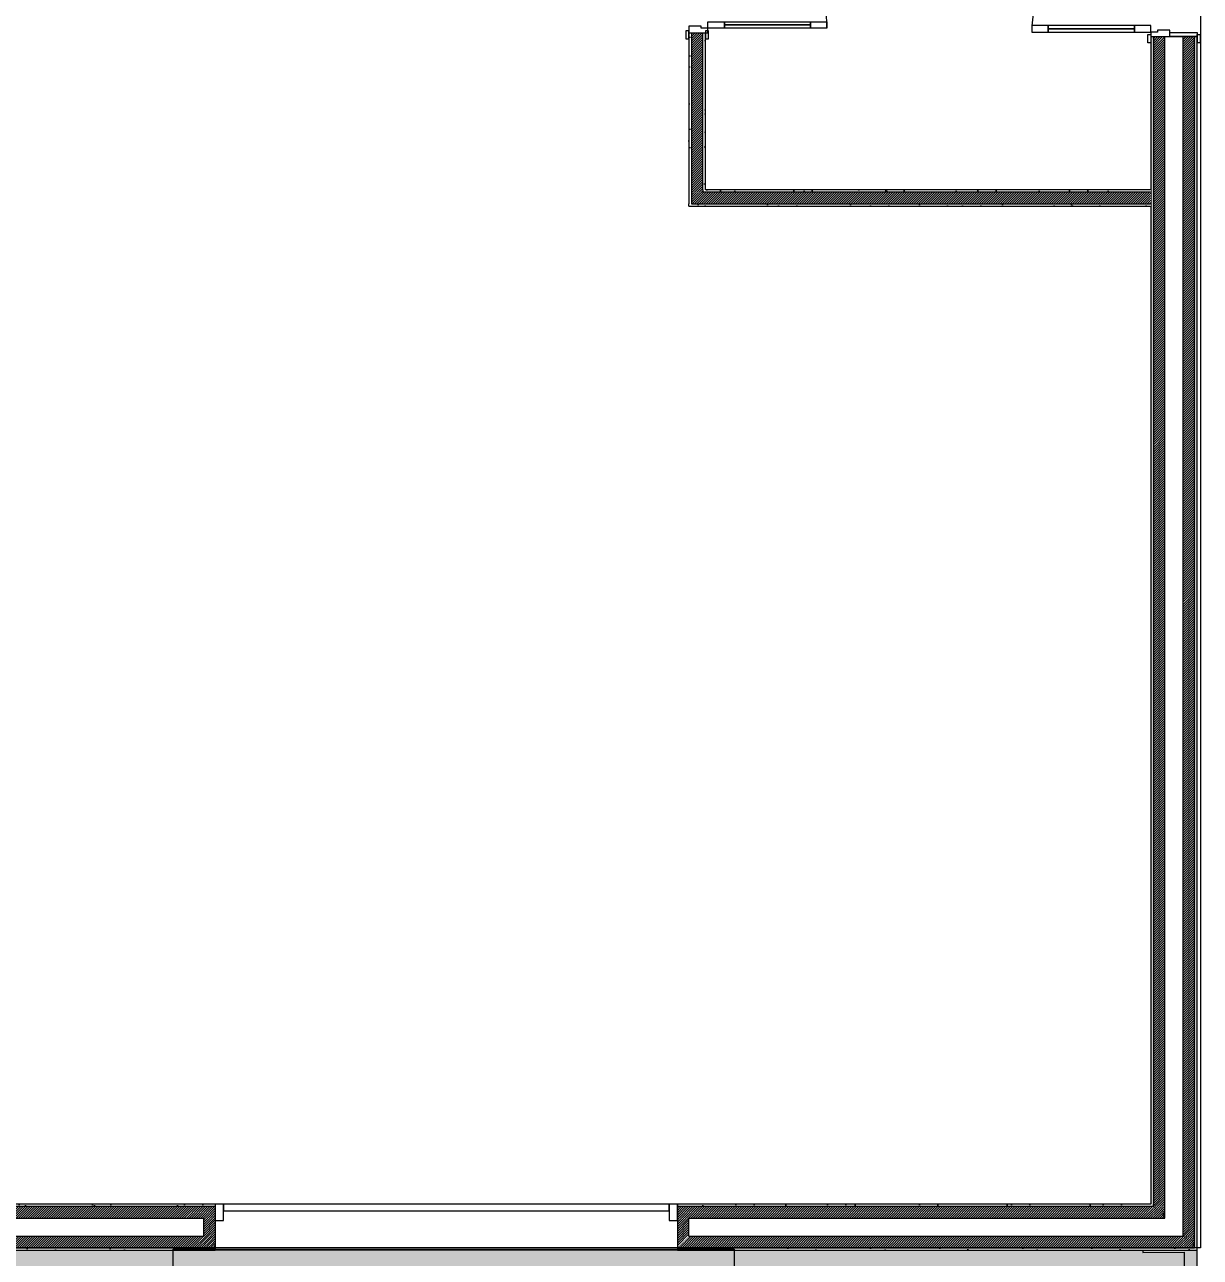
# Model space of a CAD drawing. Header units: millimetres. Extents: x -284281 to 1648660, y -821378 to -151356.
# Drawn here: x 212100 to 219225, y -188453 to -180983 of the extents above; entities that cross this region are included whole.
import ezdxf

# ---------------------------------------------------------------- set-up
doc = ezdxf.new("R2010")
doc.units = ezdxf.units.MM
doc.header["$MEASUREMENT"] = 0
doc.set_wipeout_variables(frame=1)
doc.linetypes.add('Wipeout_Contour', pattern=[1000, 0, -1000])
for name, color, linetype in [('Cotations - 1_100', 7, 'Continuous'), ('Nouveau_0', 7, 'Continuous'), ('Portes ARCHICAD', 7, 'Continuous'), ('Sols_ Dalles', 7, 'Continuous'), ('Structure - Murs extérieurs', 7, 'Continuous')]:
    doc.layers.add(name, color=color, linetype=linetype)
doc.styles.add('STYLE_GENERE_2', font='arial.ttf')
doc.dimstyles.new('STYLE_GENERE__1', dxfattribs={"dimtxt": 250, "dimasz": 190, "dimexe": 0.18, "dimexo": 0.0625, "dimgap": 0, "dimtad": 1, "dimtih": 1, "dimtoh": 1, "dimlfac": 0.001, "dimzin": 0, "dimdsep": 46, "dimtxsty": 'STYLE_GENERE_2', "dimblk": 'ARROWHEAD_6', "dimblk1": 'ARROWHEAD_6', "dimblk2": 'ARROWHEAD_6', "dimcen": 0.09, "dimse1": 1, "dimse2": 1, "dimclrd": 7, "dimclre": 7, "dimclrt": 7, "dimazin": 0, "dimtfac": 1, "dimtdec": 4, "dimtmove": 0, "dimatfit": 3, "dimfxl": 1, "dimtolj": 1, "dimtzin": 0, "dimarcsym": 0})
pattern_1 = [(45, (0, 175), (-55.68466, 55.68466), [0, -52.5, 0, -78.75]), (110, (175, 175), (74.000794, 26.934086), [0, -38.5, 0, -66.5])]
pattern_2 = [(45, (0, 0), (-7.0710678, 7.0710678), [])]

# ---------------------------------------------------------------- blocks, each defined once
blk = doc.blocks.new('Porte garage coulissante verticale 25')
at = {"layer": 'Portes ARCHICAD', "color": 7, "linetype": 'Continuous', "lineweight": 5}
for p, q in [((-1350, 0), (-1400, 0)), ((-1400, 0), (-1400, -100)), ((-1400, 0), (-1400, -15)), ((-1400, 0), (-1400, -15)), ((1350, 0), (-1350, 0)), ((-1350, 0), (-1350, -40)), ((-1350, -100), (-1350, 0)), ((1350, -40), (1350, 0)), ((1400, 0), (1350, 0)), ((1350, 0), (1350, -100)), ((1400, -100), (1400, 0)), ((1400, 0), (1400, -15)), ((1400, 0), (1400, -15)), ((-1400, -15), (-1400, -85)), ((-1400, -15), (-1400, -85)), ((-1350, -40), (1350, -40)), ((1400, -15), (1400, -85)), ((1400, -15), (1400, -85)), ((-1400, -85), (-1400, -100)), ((-1400, -85), (-1400, -100)), ((-1400, -85), (-1400, -100)), ((-1400, -85), (-1400, -100)), ((-1400, -100), (-1350, -100)), ((-1400, -100), (-1400, -195)), ((-1400, -100), (-1400, -195)), ((1350, -100), (1400, -100)), ((1400, -85), (1400, -100)), ((1400, -85), (1400, -100)), ((1400, -85), (1400, -100)), ((1400, -85), (1400, -100)), ((1400, -100), (1400, -195)), ((1400, -100), (1400, -195)), ((-1400, -195), (-1400, -265)), ((-1400, -195), (-1400, -265)), ((1400, -195), (1400, -265)), ((1400, -195), (1400, -265)), ((-1400, -265), (-1400, -280)), ((1400, -265), (1400, -280))]:
    blk.add_line(p, q, dxfattribs=at)
blk = doc.blocks.new('Mur_5_1', base_point=(219205.5, -188410.6))
at = {"color": 254, "linetype": 'Wipeout_Contour', "lineweight": 0, "ltscale": 1135286.371160348}
blk.add_wipeout([(211755.3, -188145.6), (213255.3, -188145.6), (213255.3, -188130.6), (211755.3, -188130.6)], dxfattribs=at)
at = {"color": 254, "linetype": 'Wipeout_Contour', "lineweight": 0, "ltscale": 865995.763021}
blk.add_wipeout([(218925.5, -188130.6), (218940.5, -188145.6), (218940.5, -188130.6)], dxfattribs=at)
at = {"color": 254, "linetype": 'Wipeout_Contour', "lineweight": 0, "ltscale": 1135989.297993285}
blk.add_wipeout([(213255.3, -188395.6), (211755.3, -188395.6), (211755.3, -188410.6), (213255.3, -188410.6)], dxfattribs=at)
at = {"color": 254, "linetype": 'Wipeout_Contour', "lineweight": 0, "ltscale": 867116.862505}
blk.add_wipeout([(219190.5, -188395.6), (219205.5, -188410.6), (219205.5, -188395.6)], dxfattribs=at)
at = {"linetype": 'Continuous', "lineweight": 5, "true_color": 0x5f5f5f}
h = blk.add_hatch(dxfattribs=at)
h.set_pattern_fill('ENDUIT_0001', color=251, style=0, pattern_type=2)
h.set_pattern_definition(pattern_1)
h.paths.add_polyline_path([(211755.3, -188145.6), (213255.3, -188145.6), (213255.3, -188130.6), (211755.3, -188130.6)])
h = blk.add_hatch(dxfattribs=at)
h.set_pattern_fill('ENDUIT_0001', color=251, style=0, pattern_type=2)
h.set_pattern_definition(pattern_1)
h.paths.add_polyline_path([(218925.5, -188130.6), (218940.5, -188145.6), (218940.5, -188130.6)])
h = blk.add_hatch(dxfattribs=at)
h.set_pattern_fill('ENDUIT_0001', color=251, style=0, pattern_type=2)
h.set_pattern_definition(pattern_1)
h.paths.add_polyline_path([(213255.3, -188395.6), (211755.3, -188395.6), (211755.3, -188410.6), (213255.3, -188410.6)])
h = blk.add_hatch(dxfattribs=at)
h.set_pattern_fill('ENDUIT_0001', color=251, style=0, pattern_type=2)
h.set_pattern_definition(pattern_1)
h.paths.add_polyline_path([(219190.5, -188395.6), (219205.5, -188410.6), (219205.5, -188395.6)])
at = {"color": 254, "linetype": 'Wipeout_Contour', "lineweight": 0, "ltscale": 1135876.376594413}
blk.add_wipeout([(211755.3, -188395.6), (213255.3, -188395.6), (213185.3, -188325.6), (211825.3, -188325.6)], dxfattribs=at)
at = {"color": 254, "linetype": 'Wipeout_Contour', "lineweight": 0, "ltscale": 866939.997657}
blk.add_wipeout([(219120.5, -188325.6), (219190.5, -188395.6), (219190.5, -188325.6)], dxfattribs=at)
at = {"linetype": 'Continuous', "lineweight": 5, "true_color": 0x5f5f5f}
h = blk.add_hatch(dxfattribs=at)
h.set_pattern_fill('BRIQUES_TERRE_CUITE__INT_97', color=251, style=0, pattern_type=2)
h.set_pattern_definition(pattern_2)
h.paths.add_polyline_path([(211755.3, -188395.6), (213255.3, -188395.6), (213185.3, -188325.6), (211825.3, -188325.6)])
h = blk.add_hatch(dxfattribs=at)
h.set_pattern_fill('BRIQUES_TERRE_CUITE__INT_97', color=251, style=0, pattern_type=2)
h.set_pattern_definition(pattern_2)
h.paths.add_polyline_path([(219120.5, -188325.6), (219190.5, -188395.6), (219190.5, -188325.6)])
at = {"color": 254, "linetype": 'Wipeout_Contour', "lineweight": 0, "ltscale": 1135637.467127154}
blk.add_wipeout([(211825.3, -188325.6), (213185.3, -188325.6), (213185.3, -188215.6), (211825.3, -188215.6)], dxfattribs=at)
at = {"color": 254, "linetype": 'Wipeout_Contour', "lineweight": 0, "ltscale": 866561.386261}
blk.add_wipeout([(219010.5, -188215.6), (219120.5, -188325.6), (219120.5, -188215.6)], dxfattribs=at)
at = {"color": 254, "linetype": 'Wipeout_Contour', "lineweight": 0, "ltscale": 1151392.291357079}
blk.add_wipeout([(216055.3, -188395.6), (216055.3, -188410.6), (219190.5, -188410.6), (219190.5, -188395.6)], dxfattribs=at)
at = {"linetype": 'Continuous', "lineweight": 5, "true_color": 0x5f5f5f}
h = blk.add_hatch(dxfattribs=at)
h.set_pattern_fill('ENDUIT_0001', color=251, style=0, pattern_type=2)
h.set_pattern_definition(pattern_1)
h.paths.add_polyline_path([(216055.3, -188395.6), (216055.3, -188410.6), (219190.5, -188410.6), (219190.5, -188395.6)])
at = {"color": 254, "linetype": 'Wipeout_Contour', "lineweight": 0, "ltscale": 1135399.072251133}
blk.add_wipeout([(211755.3, -188215.6), (213255.3, -188215.6), (213255.3, -188145.6), (211755.3, -188145.6)], dxfattribs=at)
at = {"color": 254, "linetype": 'Wipeout_Contour', "lineweight": 0, "ltscale": 866178.4987}
blk.add_wipeout([(218940.5, -188145.6), (219010.5, -188215.6), (219010.5, -188145.6)], dxfattribs=at)
at = {"linetype": 'Continuous', "lineweight": 5, "true_color": 0x5f5f5f}
h = blk.add_hatch(dxfattribs=at)
h.set_pattern_fill('BRIQUES_TERRE_CUITE__INT_97', color=251, style=0, pattern_type=2)
h.set_pattern_definition(pattern_2)
h.paths.add_polyline_path([(211755.3, -188215.6), (213255.3, -188215.6), (213255.3, -188145.6), (211755.3, -188145.6)])
h = blk.add_hatch(dxfattribs=at)
h.set_pattern_fill('BRIQUES_TERRE_CUITE__INT_97', color=251, style=0, pattern_type=2)
h.set_pattern_definition(pattern_2)
h.paths.add_polyline_path([(218940.5, -188145.6), (219010.5, -188215.6), (219010.5, -188145.6)])
at = {"color": 7, "linetype": 'Continuous', "lineweight": 5}
for p, q in [((213255.3, -188145.6), (211755.3, -188145.6)), ((213255.3, -188130.6), (213255.3, -188145.6))]:
    blk.add_line(p, q, dxfattribs=at)
at = {"color": 7, "linetype": 'Continuous', "lineweight": 5, "flags": 128}
blk.add_lwpolyline([(213255.3, -188130.6), (211755.3, -188130.6)], dxfattribs=at)
at = {"color": 254, "linetype": 'Wipeout_Contour', "lineweight": 0, "ltscale": 1151227.613514086}
blk.add_wipeout([(216055.3, -188395.6), (219120.5, -188395.6), (219120.5, -188325.6), (216125.3, -188325.6)], dxfattribs=at)
at = {"color": 254, "linetype": 'Wipeout_Contour', "lineweight": 0, "ltscale": 867116.674559}
blk.add_wipeout([(219190.5, -188410.6), (219205.5, -188410.6), (219190.5, -188395.6)], dxfattribs=at)
at = {"linetype": 'Continuous', "lineweight": 5, "true_color": 0x5f5f5f}
h = blk.add_hatch(dxfattribs=at)
h.set_pattern_fill('BRIQUES_TERRE_CUITE__INT_97', color=251, style=0, pattern_type=2)
h.set_pattern_definition(pattern_2)
h.paths.add_polyline_path([(216055.3, -188395.6), (219120.5, -188395.6), (219120.5, -188325.6), (216125.3, -188325.6)])
h = blk.add_hatch(dxfattribs=at)
h.set_pattern_fill('ENDUIT_0001', color=251, style=0, pattern_type=2)
h.set_pattern_definition(pattern_1)
h.paths.add_polyline_path([(219190.5, -188410.6), (219205.5, -188410.6), (219190.5, -188395.6)])
at = {"color": 254, "linetype": 'Wipeout_Contour', "lineweight": 0, "ltscale": 1150296.697666831}
blk.add_wipeout([(216055.3, -188145.6), (218925.5, -188145.6), (218925.5, -188130.6), (216055.3, -188130.6)], dxfattribs=at)
at = {"color": 254, "linetype": 'Wipeout_Contour', "lineweight": 0, "ltscale": 1137824.404044742}
blk.add_wipeout([(213185.3, -188325.6), (213255.3, -188395.6), (213255.3, -188215.6), (213185.3, -188215.6)], dxfattribs=at)
at = {"linetype": 'Continuous', "lineweight": 5, "true_color": 0x5f5f5f}
h = blk.add_hatch(dxfattribs=at)
h.set_pattern_fill('ENDUIT_0001', color=251, style=0, pattern_type=2)
h.set_pattern_definition(pattern_1)
h.paths.add_polyline_path([(216055.3, -188145.6), (218925.5, -188145.6), (218925.5, -188130.6), (216055.3, -188130.6)])
h = blk.add_hatch(dxfattribs=at)
h.set_pattern_fill('BRIQUES_TERRE_CUITE__INT_97', color=251, style=0, pattern_type=2)
h.set_pattern_definition(pattern_2)
h.paths.add_polyline_path([(213185.3, -188325.6), (213255.3, -188395.6), (213255.3, -188215.6), (213185.3, -188215.6)])
at = {"color": 7, "linetype": 'Continuous', "lineweight": 5}
for p, q in [((213255.3, -188145.6), (213255.3, -188215.6)), ((211825.3, -188215.6), (213185.3, -188215.6)), ((213185.3, -188325.6), (213185.3, -188215.6)), ((213255.3, -188215.6), (213255.3, -188230.6)), ((213255.3, -188215.6), (213255.3, -188230.6)), ((213255.3, -188230.6), (213255.3, -188325.6)), ((213255.3, -188230.6), (213255.3, -188325.6)), ((211825.3, -188325.6), (213185.3, -188325.6)), ((213255.3, -188325.6), (213255.3, -188395.6)), ((213255.3, -188325.6), (213255.3, -188395.6)), ((211755.3, -188395.6), (213255.3, -188395.6)), ((213255.3, -188395.6), (213255.3, -188410.6))]:
    blk.add_line(p, q, dxfattribs=at)
at = {"color": 7, "linetype": 'Continuous', "lineweight": 5, "flags": 128}
blk.add_lwpolyline([(211755.3, -188410.6), (213255.3, -188410.6)], dxfattribs=at)
at = {"color": 254, "linetype": 'Wipeout_Contour', "lineweight": 0, "ltscale": 1150877.983296714}
blk.add_wipeout([(219010.5, -188215.6), (216125.3, -188215.6), (216125.3, -188325.6), (219010.5, -188325.6)], dxfattribs=at)
at = {"color": 254, "linetype": 'Wipeout_Contour', "lineweight": 0, "ltscale": 866933.948318}
blk.add_wipeout([(219120.5, -188395.6), (219190.5, -188395.6), (219120.5, -188325.6)], dxfattribs=at)
at = {"linetype": 'Continuous', "lineweight": 5, "true_color": 0x5f5f5f}
h = blk.add_hatch(dxfattribs=at)
h.set_pattern_fill('BRIQUES_TERRE_CUITE__INT_97', color=251, style=0, pattern_type=2)
h.set_pattern_definition(pattern_2)
h.paths.add_polyline_path([(219120.5, -188395.6), (219190.5, -188395.6), (219120.5, -188325.6)])
at = {"color": 7, "linetype": 'Continuous', "lineweight": 5}
for p, q in [((219190.5, -188395.6), (219190.5, -188325.6)), ((219120.5, -188395.6), (219190.5, -188395.6))]:
    blk.add_line(p, q, dxfattribs=at)
at = {"color": 7, "linetype": 'Continuous', "lineweight": 5, "flags": 128}
blk.add_lwpolyline([(219205.5, -188410.6), (219205.5, -188395.6)], dxfattribs=at)
at = {"color": 254, "linetype": 'Wipeout_Contour', "lineweight": 0, "ltscale": 865995.572996}
blk.add_wipeout([(218925.5, -188145.6), (218940.5, -188145.6), (218925.5, -188130.6)], dxfattribs=at)
at = {"linetype": 'Continuous', "lineweight": 5, "true_color": 0x5f5f5f}
h = blk.add_hatch(dxfattribs=at)
h.set_pattern_fill('ENDUIT_0001', color=251, style=0, pattern_type=2)
h.set_pattern_definition(pattern_1)
h.paths.add_polyline_path([(218925.5, -188145.6), (218940.5, -188145.6), (218925.5, -188130.6)])
at = {"color": 254, "linetype": 'Wipeout_Contour', "lineweight": 0, "ltscale": 866551.069179}
blk.add_wipeout([(219010.5, -188325.6), (219120.5, -188325.6), (219010.5, -188215.6)], dxfattribs=at)
at = {"color": 7, "linetype": 'Continuous', "lineweight": 5}
for p, q in [((219120.5, -188325.6), (219120.5, -188215.6)), ((219010.5, -188325.6), (219120.5, -188325.6))]:
    blk.add_line(p, q, dxfattribs=at)
at = {"color": 254, "linetype": 'Wipeout_Contour', "lineweight": 0, "ltscale": 1150430.680156352}
blk.add_wipeout([(218940.5, -188145.6), (216055.3, -188145.6), (216055.3, -188215.6), (218940.5, -188215.6)], dxfattribs=at)
at = {"linetype": 'Continuous', "lineweight": 5, "true_color": 0x5f5f5f}
h = blk.add_hatch(dxfattribs=at)
h.set_pattern_fill('BRIQUES_TERRE_CUITE__INT_97', color=251, style=0, pattern_type=2)
h.set_pattern_definition(pattern_2)
h.paths.add_polyline_path([(218940.5, -188145.6), (216055.3, -188145.6), (216055.3, -188215.6), (218940.5, -188215.6)])
at = {"color": 7, "linetype": 'Continuous', "lineweight": 5}
blk.add_line((216055.3, -188130.6), (216055.3, -188145.6), dxfattribs=at)
at = {"color": 254, "linetype": 'Wipeout_Contour', "lineweight": 0, "ltscale": 866172.442797}
blk.add_wipeout([(218940.5, -188215.6), (219010.5, -188215.6), (218940.5, -188145.6)], dxfattribs=at)
at = {"color": 254, "linetype": 'Wipeout_Contour', "lineweight": 0, "ltscale": 1146454.682848015}
blk.add_wipeout([(216125.3, -188325.6), (216125.3, -188215.6), (216055.3, -188215.6), (216055.3, -188395.6)], dxfattribs=at)
at = {"linetype": 'Continuous', "lineweight": 5, "true_color": 0x5f5f5f}
h = blk.add_hatch(dxfattribs=at)
h.set_pattern_fill('BRIQUES_TERRE_CUITE__INT_97', color=251, style=0, pattern_type=2)
h.set_pattern_definition(pattern_2)
h.paths.add_polyline_path([(218940.5, -188215.6), (219010.5, -188215.6), (218940.5, -188145.6)])
h = blk.add_hatch(dxfattribs=at)
h.set_pattern_fill('BRIQUES_TERRE_CUITE__INT_97', color=251, style=0, pattern_type=2)
h.set_pattern_definition(pattern_2)
h.paths.add_polyline_path([(216125.3, -188325.6), (216125.3, -188215.6), (216055.3, -188215.6), (216055.3, -188395.6)])
at = {"color": 7, "linetype": 'Continuous', "lineweight": 5}
for p, q in [((218940.5, -188145.6), (216055.3, -188145.6)), ((216055.3, -188145.6), (216055.3, -188215.6)), ((218940.5, -188145.6), (218940.5, -188130.6)), ((219010.5, -188215.6), (219010.5, -188145.6)), ((216055.3, -188215.6), (216055.3, -188230.6)), ((216055.3, -188215.6), (216055.3, -188230.6)), ((216055.3, -188230.6), (216055.3, -188325.6)), ((216055.3, -188230.6), (216055.3, -188325.6)), ((216125.3, -188215.6), (218940.5, -188215.6)), ((216125.3, -188325.6), (216125.3, -188215.6)), ((218940.5, -188215.6), (219010.5, -188215.6)), ((216055.3, -188325.6), (216055.3, -188395.6)), ((216055.3, -188325.6), (216055.3, -188395.6)), ((216125.3, -188325.6), (219010.5, -188325.6)), ((216055.3, -188395.6), (219120.5, -188395.6)), ((216055.3, -188395.6), (216055.3, -188410.6))]:
    blk.add_line(p, q, dxfattribs=at)
at = {"color": 7, "linetype": 'Continuous', "lineweight": 5, "flags": 128}
for points in [[(218925.5, -188130.6), (216055.3, -188130.6)], [(216055.3, -188410.6), (219205.5, -188410.6)]]:
    blk.add_lwpolyline(points, dxfattribs=at)
at = {"layer": 'Portes ARCHICAD', "color": 7, "linetype": 'Continuous', "lineweight": 5, "zscale": 1000}
blk.add_blockref('Porte garage coulissante verticale 25', (214655.3, -188130.6), dxfattribs=at)
blk = doc.blocks.new('Porte double 25_4')
at = {"layer": 'Portes ARCHICAD', "color": 7, "linetype": 'Continuous', "lineweight": 5}
for p, q in [((-722, 722), (-722, 622)), ((-682, 722), (-722, 722)), ((-682, 622), (-682, 722)), ((682, 622), (682, 722)), ((682, 722), (722, 722)), ((722, 722), (722, 622)), ((-722, 622), (-682, 622)), ((-702, 622), (-702, 100)), ((722, 622), (682, 622)), ((702, 622), (702, 100)), ((-682, 100), (-722, 100)), ((-722, 100), (-722, 0)), ((-682, 0), (-682, 100)), ((682, 0), (682, 100)), ((682, 100), (722, 100)), ((722, 100), (722, 0)), ((-787, 0), (-787, 19)), ((-787, 19), (-737, 19)), ((-737, 0), (-787, 0)), ((-750, 0), (-787, 0)), ((-750, 0), (-787, 0)), ((-722, 0), (-750, 0)), ((-750, 0), (-750, -115)), ((-750, 0), (-750, -15)), ((-750, 0), (-750, -15)), ((-737, 19), (-737, 0)), ((-722, -40), (-722, 0)), ((-722, 0), (-682, 0)), ((722, 0), (682, 0)), ((750, 0), (722, 0)), ((722, 0), (722, -40)), ((737, 19), (787, 19)), ((737, 0), (737, 19)), ((787, 0), (737, 0)), ((750, -115), (750, 0)), ((750, 0), (750, -15)), ((750, 0), (750, -15)), ((750, 0), (787, 0)), ((750, 0), (787, 0)), ((787, 19), (787, 0)), ((-750, -15), (-750, -85)), ((-750, -15), (-750, -85)), ((-710, -40), (-722, -40)), ((-710, -115), (-710, -40)), ((722, -40), (710, -40)), ((710, -40), (710, -115)), ((750, -15), (750, -85)), ((750, -15), (750, -85)), ((-750, -85), (-750, -115)), ((-750, -85), (-750, -115)), ((-750, -280), (-750, -115)), ((-750, -115), (-725, -115)), ((-750, -115), (-710, -115)), ((-750, -115), (-750, -195)), ((-750, -115), (-750, -195)), ((-725, -115), (-725, -280)), ((710, -115), (750, -115)), ((725, -280), (725, -115)), ((725, -115), (750, -115)), ((750, -85), (750, -115)), ((750, -85), (750, -115)), ((750, -115), (750, -280)), ((750, -115), (750, -195)), ((750, -115), (750, -195)), ((-750, -195), (-750, -265)), ((-750, -195), (-750, -265)), ((750, -195), (750, -265)), ((750, -195), (750, -265)), ((-787, -299), (-787, -280)), ((-787, -280), (-737, -280)), ((-750, -280), (-787, -280)), ((-750, -280), (-787, -280)), ((-750, -265), (-750, -280)), ((-750, -265), (-750, -280)), ((-725, -280), (-750, -280)), ((-737, -280), (-737, -299)), ((750, -280), (725, -280)), ((737, -280), (787, -280)), ((737, -299), (737, -280)), ((750, -265), (750, -280)), ((750, -265), (750, -280)), ((750, -280), (787, -280)), ((750, -280), (787, -280)), ((787, -280), (787, -299)), ((-737, -299), (-787, -299)), ((787, -299), (737, -299))]:
    blk.add_line(p, q, dxfattribs=at)
at = {"layer": 'Portes ARCHICAD', "color": 7, "linetype": 'Continuous', "lineweight": 5, "flags": 128}
for points in [[(-722, 622), (-722, 100), (-702, 100), (-702, 622)], [(-702, 622), (-702, 100), (-682, 100), (-682, 622)], [(702, 622), (702, 100), (682, 100), (682, 622)], [(722, 622), (722, 100), (702, 100), (702, 622)]]:
    blk.add_lwpolyline(points, close=True, dxfattribs=at)
at = {"layer": 'Portes ARCHICAD', "color": 7, "linetype": 'Continuous', "lineweight": 5}
for centre, start, end in [((-722, 0), 0, 90), ((722, 0), 90, 180)]:
    blk.add_arc(centre, 722, start, end, dxfattribs=at)
blk = doc.blocks.new('Mur_14_1', base_point=(219205.5, -188410.6))
at = {"color": 254, "linetype": 'Wipeout_Contour', "lineweight": 0, "ltscale": 1145521.308475972}
blk.add_wipeout([(218925.5, -188130.6), (218940.5, -188130.6), (218940.5, -181056.1), (218925.5, -181056.1)], dxfattribs=at)
at = {"color": 254, "linetype": 'Wipeout_Contour', "lineweight": 0, "ltscale": 1146677.236754116}
blk.add_wipeout([(219190.5, -188395.6), (219205.5, -188395.6), (219205.5, -181056.1), (219190.5, -181056.1)], dxfattribs=at)
at = {"linetype": 'Continuous', "lineweight": 5, "true_color": 0x5f5f5f}
h = blk.add_hatch(dxfattribs=at)
h.set_pattern_fill('ENDUIT_0001', color=251, style=0, pattern_type=2)
h.set_pattern_definition(pattern_1)
h.paths.add_polyline_path([(218925.5, -188130.6), (218940.5, -188130.6), (218940.5, -181056.1), (218925.5, -181056.1)])
h = blk.add_hatch(dxfattribs=at)
h.set_pattern_fill('ENDUIT_0001', color=251, style=0, pattern_type=2)
h.set_pattern_definition(pattern_1)
h.paths.add_polyline_path([(219190.5, -188395.6), (219205.5, -188395.6), (219205.5, -181056.1), (219190.5, -181056.1)])
at = {"color": 254, "linetype": 'Wipeout_Contour', "lineweight": 0, "ltscale": 1146455.993779656}
blk.add_wipeout([(219120.5, -188325.6), (219190.5, -188325.6), (219190.5, -181056.1), (219120.5, -181056.1)], dxfattribs=at)
at = {"linetype": 'Continuous', "lineweight": 5, "true_color": 0x5f5f5f}
h = blk.add_hatch(dxfattribs=at)
h.set_pattern_fill('BRIQUES_TERRE_CUITE__INT_97', color=251, style=0, pattern_type=2)
h.set_pattern_definition(pattern_2)
h.paths.add_polyline_path([(219120.5, -188325.6), (219190.5, -188325.6), (219190.5, -181056.1), (219120.5, -181056.1)])
at = {"color": 7, "linetype": 'Continuous', "lineweight": 5}
for p, q in [((219190.5, -188325.6), (219190.5, -181056.1)), ((219190.5, -181056.1), (219205.5, -181056.1)), ((219205.5, -181056.1), (219205.5, -181093.1)), ((219190.5, -188395.6), (219190.5, -188325.6))]:
    blk.add_line(p, q, dxfattribs=at)
at = {"color": 7, "linetype": 'Continuous', "lineweight": 5, "flags": 128}
blk.add_lwpolyline([(219205.5, -188395.6), (219205.5, -181056.1)], dxfattribs=at)
at = {"color": 254, "linetype": 'Wipeout_Contour', "lineweight": 0, "ltscale": 1146037.341326418}
blk.add_wipeout([(219010.5, -188215.6), (219120.5, -188215.6), (219120.5, -181056.1), (219010.5, -181056.1)], dxfattribs=at)
at = {"color": 7, "linetype": 'Continuous', "lineweight": 5}
for p, q in [((219120.5, -188215.6), (219120.5, -181056.1)), ((219120.5, -181056.1), (219190.5, -181056.1)), ((219120.5, -188325.6), (219120.5, -188215.6))]:
    blk.add_line(p, q, dxfattribs=at)
at = {"color": 254, "linetype": 'Wipeout_Contour', "lineweight": 0, "ltscale": 1145670.838220075}
blk.add_wipeout([(218940.5, -188145.6), (219010.5, -188145.6), (219010.5, -181056.1), (218940.5, -181056.1)], dxfattribs=at)
at = {"linetype": 'Continuous', "lineweight": 5, "true_color": 0x5f5f5f}
h = blk.add_hatch(dxfattribs=at)
h.set_pattern_fill('BRIQUES_TERRE_CUITE__INT_97', color=251, style=0, pattern_type=2)
h.set_pattern_definition(pattern_2)
h.paths.add_polyline_path([(218940.5, -188145.6), (219010.5, -188145.6), (219010.5, -181056.1), (218940.5, -181056.1)])
at = {"color": 7, "linetype": 'Continuous', "lineweight": 5}
for p, q in [((218925.5, -181056.1), (218925.5, -181093.1)), ((218925.5, -181056.1), (218940.5, -181056.1)), ((218940.5, -181056.1), (218940.5, -188130.6)), ((218940.5, -181056.1), (219010.5, -181056.1)), ((219010.5, -188145.6), (219010.5, -181056.1)), ((219010.5, -181056.1), (219040.5, -181056.1)), ((219040.5, -181056.1), (219120.5, -181056.1)), ((218940.5, -188145.6), (218940.5, -188130.6)), ((219010.5, -188215.6), (219010.5, -188145.6))]:
    blk.add_line(p, q, dxfattribs=at)
at = {"color": 7, "linetype": 'Continuous', "lineweight": 5, "flags": 128}
blk.add_lwpolyline([(218925.5, -181056.1), (218925.5, -188130.6)], dxfattribs=at)
at = {"layer": 'Portes ARCHICAD', "color": 7, "linetype": 'Continuous', "lineweight": 5, "zscale": 1000, "rotation": 90}
blk.add_blockref('Porte double 25_4', (218925.5, -180306.1), dxfattribs=at)
blk = doc.blocks.new('Mur_101_1', base_point=(216140.3, -182068.9))
at = {"color": 254, "linetype": 'Wipeout_Contour', "lineweight": 0, "ltscale": 847833.133552}
blk.add_wipeout([(216210.3, -181983.9), (216210.3, -181998.9), (216225.3, -181983.9)], dxfattribs=at).dxf.layer = 'Structure - Murs extérieurs'
at = {"color": 254, "linetype": 'Wipeout_Contour', "lineweight": 0, "ltscale": 847802.326881}
blk.add_wipeout([(216125.3, -182068.9), (216125.3, -182083.9), (216140.3, -182068.9)], dxfattribs=at).dxf.layer = 'Structure - Murs extérieurs'
at = {"layer": 'Structure - Murs extérieurs', "linetype": 'Continuous', "lineweight": 5, "true_color": 0x5f5f5f}
h = blk.add_hatch(dxfattribs=at)
h.set_pattern_fill('ENDUIT_0001', color=251, style=0, pattern_type=2)
h.set_pattern_definition(pattern_1)
h.paths.add_polyline_path([(216210.3, -181983.9), (216210.3, -181998.9), (216225.3, -181983.9)])
h = blk.add_hatch(dxfattribs=at)
h.set_pattern_fill('ENDUIT_0001', color=251, style=0, pattern_type=2)
h.set_pattern_definition(pattern_1)
h.paths.add_polyline_path([(216125.3, -182068.9), (216125.3, -182083.9), (216140.3, -182068.9)])
at = {"color": 254, "linetype": 'Wipeout_Contour', "lineweight": 0, "ltscale": 847778.970796}
blk.add_wipeout([(216140.3, -181998.9), (216140.3, -182068.9), (216210.3, -181998.9)], dxfattribs=at).dxf.layer = 'Structure - Murs extérieurs'
at = {"layer": 'Structure - Murs extérieurs', "linetype": 'Continuous', "lineweight": 5, "true_color": 0x5f5f5f}
h = blk.add_hatch(dxfattribs=at)
h.set_pattern_fill('BRIQUES_TERRE_CUITE__INT_97', color=251, style=0, pattern_type=2)
h.set_pattern_definition(pattern_2)
h.paths.add_polyline_path([(216140.3, -181998.9), (216140.3, -182068.9), (216210.3, -181998.9)])
at = {"color": 254, "linetype": 'Wipeout_Contour', "lineweight": 0, "ltscale": 847854.147724}
blk.add_wipeout([(216225.3, -181983.9), (216210.3, -181998.9), (216225.3, -181998.9)], dxfattribs=at).dxf.layer = 'Structure - Murs extérieurs'
at = {"color": 254, "linetype": 'Wipeout_Contour', "lineweight": 0, "ltscale": 847823.342418}
blk.add_wipeout([(216140.3, -182068.9), (216125.3, -182083.9), (216140.3, -182083.9)], dxfattribs=at).dxf.layer = 'Structure - Murs extérieurs'
at = {"layer": 'Structure - Murs extérieurs', "linetype": 'Continuous', "lineweight": 5, "true_color": 0x5f5f5f}
h = blk.add_hatch(dxfattribs=at)
h.set_pattern_fill('ENDUIT_0001', color=251, style=0, pattern_type=2)
h.set_pattern_definition(pattern_1)
h.paths.add_polyline_path([(216225.3, -181983.9), (216210.3, -181998.9), (216225.3, -181998.9)])
h = blk.add_hatch(dxfattribs=at)
h.set_pattern_fill('ENDUIT_0001', color=251, style=0, pattern_type=2)
h.set_pattern_definition(pattern_1)
h.paths.add_polyline_path([(216140.3, -182068.9), (216125.3, -182083.9), (216140.3, -182083.9)])
at = {"color": 254, "linetype": 'Wipeout_Contour', "lineweight": 0, "ltscale": 1134623.563840888}
blk.add_wipeout([(216225.3, -181998.9), (218925.5, -181998.9), (218925.5, -181983.9), (216225.3, -181983.9)], dxfattribs=at).dxf.layer = 'Structure - Murs extérieurs'
at = {"color": 254, "linetype": 'Wipeout_Contour', "lineweight": 0, "ltscale": 1134711.711457744}
blk.add_wipeout([(216140.3, -182083.9), (218925.5, -182083.9), (218925.5, -182068.9), (216140.3, -182068.9)], dxfattribs=at).dxf.layer = 'Structure - Murs extérieurs'
at = {"layer": 'Structure - Murs extérieurs', "linetype": 'Continuous', "lineweight": 5, "true_color": 0x5f5f5f}
h = blk.add_hatch(dxfattribs=at)
h.set_pattern_fill('ENDUIT_0001', color=251, style=0, pattern_type=2)
h.set_pattern_definition(pattern_1)
h.paths.add_polyline_path([(216225.3, -181998.9), (218925.5, -181998.9), (218925.5, -181983.9), (216225.3, -181983.9)])
h = blk.add_hatch(dxfattribs=at)
h.set_pattern_fill('ENDUIT_0001', color=251, style=0, pattern_type=2)
h.set_pattern_definition(pattern_1)
h.paths.add_polyline_path([(216140.3, -182083.9), (218925.5, -182083.9), (218925.5, -182068.9), (216140.3, -182068.9)])
at = {"color": 254, "linetype": 'Wipeout_Contour', "lineweight": 0, "ltscale": 847877.48308}
blk.add_wipeout([(216210.3, -181998.9), (216140.3, -182068.9), (216210.3, -182068.9)], dxfattribs=at).dxf.layer = 'Structure - Murs extérieurs'
at = {"layer": 'Structure - Murs extérieurs', "linetype": 'Continuous', "lineweight": 5, "true_color": 0x5f5f5f}
h = blk.add_hatch(dxfattribs=at)
h.set_pattern_fill('BRIQUES_TERRE_CUITE__INT_97', color=251, style=0, pattern_type=2)
h.set_pattern_definition(pattern_2)
h.paths.add_polyline_path([(216210.3, -181998.9), (216140.3, -182068.9), (216210.3, -182068.9)])
at = {"layer": 'Structure - Murs extérieurs', "color": 7, "linetype": 'Continuous', "lineweight": 5}
blk.add_line((216140.3, -181998.9), (216140.3, -182068.9), dxfattribs=at)
at = {"layer": 'Structure - Murs extérieurs', "color": 7, "linetype": 'Continuous', "lineweight": 5, "flags": 128}
blk.add_lwpolyline([(216125.3, -182083.9), (216125.3, -182068.9)], dxfattribs=at)
at = {"color": 254, "linetype": 'Wipeout_Contour', "lineweight": 0, "ltscale": 1134709.698748637}
blk.add_wipeout([(216210.3, -182068.9), (218925.5, -182068.9), (218925.5, -181998.9), (216210.3, -181998.9)], dxfattribs=at).dxf.layer = 'Structure - Murs extérieurs'
at = {"layer": 'Structure - Murs extérieurs', "linetype": 'Continuous', "lineweight": 5, "true_color": 0x5f5f5f}
h = blk.add_hatch(dxfattribs=at)
h.set_pattern_fill('BRIQUES_TERRE_CUITE__INT_97', color=251, style=0, pattern_type=2)
h.set_pattern_definition(pattern_2)
h.paths.add_polyline_path([(216210.3, -182068.9), (218925.5, -182068.9), (218925.5, -181998.9), (216210.3, -181998.9)])
at = {"layer": 'Structure - Murs extérieurs', "color": 7, "linetype": 'Continuous', "lineweight": 5}
for p, q in [((216210.3, -181983.9), (216210.3, -181998.9)), ((218925.5, -181998.9), (216210.3, -181998.9)), ((216140.3, -182068.9), (216210.3, -182068.9)), ((216210.3, -182068.9), (218925.5, -182068.9))]:
    blk.add_line(p, q, dxfattribs=at)
at = {"layer": 'Structure - Murs extérieurs', "color": 7, "linetype": 'Continuous', "lineweight": 5, "flags": 128}
for points in [[(218925.5, -181983.9), (216225.3, -181983.9)], [(216125.3, -182083.9), (218925.5, -182083.9)]]:
    blk.add_lwpolyline(points, dxfattribs=at)
blk = doc.blocks.new('Porte double 25_6')
at = {"layer": 'Portes ARCHICAD', "color": 7, "linetype": 'Continuous', "lineweight": 5}
for p, q in [((-722, 722), (-722, 622)), ((-682, 722), (-722, 722)), ((-682, 622), (-682, 722)), ((682, 622), (682, 722)), ((682, 722), (722, 722)), ((722, 722), (722, 622)), ((-722, 622), (-682, 622)), ((-702, 622), (-702, 100)), ((722, 622), (682, 622)), ((702, 622), (702, 100)), ((-682, 100), (-722, 100)), ((-722, 100), (-722, 0)), ((-682, 0), (-682, 100)), ((682, 0), (682, 100)), ((682, 100), (722, 100)), ((722, 100), (722, 0)), ((-737, 4), (-787, 4)), ((-787, 4), (-787, -15)), ((-722, 0), (-750, 0)), ((-750, 0), (-750, -115)), ((-737, -15), (-737, 4)), ((-722, -40), (-722, 0)), ((-722, 0), (-682, 0)), ((722, 0), (682, 0)), ((750, 0), (722, 0)), ((722, 0), (722, -40)), ((787, 4), (737, 4)), ((737, 4), (737, -15)), ((750, -115), (750, 0)), ((787, -15), (787, 4)), ((-787, -15), (-737, -15)), ((-750, -15), (-787, -15)), ((-750, -15), (-787, -15)), ((-750, -30), (-750, -15)), ((-750, -30), (-750, -15)), ((-750, -100), (-750, -30)), ((-750, -100), (-750, -30)), ((-710, -40), (-722, -40)), ((-710, -115), (-710, -40)), ((722, -40), (710, -40)), ((710, -40), (710, -115)), ((737, -15), (787, -15)), ((750, -30), (750, -15)), ((750, -30), (750, -15)), ((750, -15), (787, -15)), ((750, -15), (787, -15)), ((750, -100), (750, -30)), ((750, -100), (750, -30)), ((-737, -115), (-787, -115)), ((-787, -115), (-787, -134)), ((-750, -115), (-787, -115)), ((-750, -115), (-787, -115)), ((-787, -134), (-737, -134)), ((-750, -115), (-750, -100)), ((-750, -115), (-750, -100)), ((-750, -115), (-710, -115)), ((-737, -134), (-737, -115)), ((710, -115), (750, -115)), ((787, -115), (737, -115)), ((737, -115), (737, -134)), ((737, -134), (787, -134)), ((750, -115), (750, -100)), ((750, -115), (750, -100)), ((750, -115), (787, -115)), ((750, -115), (787, -115)), ((787, -134), (787, -115))]:
    blk.add_line(p, q, dxfattribs=at)
at = {"layer": 'Portes ARCHICAD', "color": 7, "linetype": 'Continuous', "lineweight": 5, "flags": 128}
for points in [[(-722, 622), (-722, 100), (-702, 100), (-702, 622)], [(-702, 622), (-702, 100), (-682, 100), (-682, 622)], [(702, 622), (702, 100), (682, 100), (682, 622)], [(722, 622), (722, 100), (702, 100), (702, 622)]]:
    blk.add_lwpolyline(points, close=True, dxfattribs=at)
at = {"layer": 'Portes ARCHICAD', "color": 7, "linetype": 'Continuous', "lineweight": 5}
for centre, start, end in [((-722, 0), 0, 90), ((722, 0), 90, 180)]:
    blk.add_arc(centre, 722, start, end, dxfattribs=at)
blk = doc.blocks.new('Mur_103_1', base_point=(216140.3, -178497.2))
at = {"color": 254, "linetype": 'Wipeout_Contour', "lineweight": 0, "ltscale": 1122568.381518064}
blk.add_wipeout([(216140.3, -178497.2), (216125.3, -178497.2), (216125.3, -179533.2), (216140.3, -179533.2)], dxfattribs=at).dxf.layer = 'Structure - Murs extérieurs'
at = {"color": 254, "linetype": 'Wipeout_Contour', "lineweight": 0, "ltscale": 1122938.491968311}
blk.add_wipeout([(216210.3, -178582.2), (216210.3, -179533.2), (216225.3, -179533.2), (216225.3, -178582.2)], dxfattribs=at).dxf.layer = 'Structure - Murs extérieurs'
at = {"color": 254, "linetype": 'Wipeout_Contour', "lineweight": 0, "ltscale": 1129065.539259356}
blk.add_wipeout([(216125.3, -182068.9), (216140.3, -182068.9), (216140.3, -181033.2), (216125.3, -181033.2)], dxfattribs=at).dxf.layer = 'Structure - Murs extérieurs'
at = {"color": 254, "linetype": 'Wipeout_Contour', "lineweight": 0, "ltscale": 1129216.415470185}
blk.add_wipeout([(216210.3, -181983.9), (216225.3, -181983.9), (216225.3, -181033.2), (216210.3, -181033.2)], dxfattribs=at).dxf.layer = 'Structure - Murs extérieurs'
at = {"layer": 'Structure - Murs extérieurs', "linetype": 'Continuous', "lineweight": 5, "true_color": 0x5f5f5f}
h = blk.add_hatch(dxfattribs=at)
h.set_pattern_fill('ENDUIT_0001', color=251, style=0, pattern_type=2)
h.set_pattern_definition(pattern_1)
h.paths.add_polyline_path([(216140.3, -178497.2), (216125.3, -178497.2), (216125.3, -179533.2), (216140.3, -179533.2)])
h = blk.add_hatch(dxfattribs=at)
h.set_pattern_fill('ENDUIT_0001', color=251, style=0, pattern_type=2)
h.set_pattern_definition(pattern_1)
h.paths.add_polyline_path([(216210.3, -178582.2), (216210.3, -179533.2), (216225.3, -179533.2), (216225.3, -178582.2)])
h = blk.add_hatch(dxfattribs=at)
h.set_pattern_fill('ENDUIT_0001', color=251, style=0, pattern_type=2)
h.set_pattern_definition(pattern_1)
h.paths.add_polyline_path([(216125.3, -182068.9), (216140.3, -182068.9), (216140.3, -181033.2), (216125.3, -181033.2)])
h = blk.add_hatch(dxfattribs=at)
h.set_pattern_fill('ENDUIT_0001', color=251, style=0, pattern_type=2)
h.set_pattern_definition(pattern_1)
h.paths.add_polyline_path([(216210.3, -181983.9), (216225.3, -181983.9), (216225.3, -181033.2), (216210.3, -181033.2)])
at = {"color": 254, "linetype": 'Wipeout_Contour', "lineweight": 0, "ltscale": 1122788.462885193}
blk.add_wipeout([(216140.3, -178567.2), (216140.3, -179533.2), (216210.3, -179533.2), (216210.3, -178567.2)], dxfattribs=at).dxf.layer = 'Structure - Murs extérieurs'
at = {"color": 254, "linetype": 'Wipeout_Contour', "lineweight": 0, "ltscale": 1129105.541417729}
blk.add_wipeout([(216140.3, -181998.9), (216210.3, -181998.9), (216210.3, -181033.2), (216140.3, -181033.2)], dxfattribs=at).dxf.layer = 'Structure - Murs extérieurs'
at = {"layer": 'Structure - Murs extérieurs', "linetype": 'Continuous', "lineweight": 5, "true_color": 0x5f5f5f}
h = blk.add_hatch(dxfattribs=at)
h.set_pattern_fill('BRIQUES_TERRE_CUITE__INT_97', color=251, style=0, pattern_type=2)
h.set_pattern_definition(pattern_2)
h.paths.add_polyline_path([(216140.3, -178567.2), (216140.3, -179533.2), (216210.3, -179533.2), (216210.3, -178567.2)])
h = blk.add_hatch(dxfattribs=at)
h.set_pattern_fill('BRIQUES_TERRE_CUITE__INT_97', color=251, style=0, pattern_type=2)
h.set_pattern_definition(pattern_2)
h.paths.add_polyline_path([(216140.3, -181998.9), (216210.3, -181998.9), (216210.3, -181033.2), (216140.3, -181033.2)])
at = {"layer": 'Structure - Murs extérieurs', "color": 7, "linetype": 'Continuous', "lineweight": 5}
for p, q in [((216140.3, -178497.2), (216140.3, -178567.2)), ((216140.3, -178567.2), (216140.3, -179533.2)), ((216210.3, -178567.2), (216210.3, -178582.2)), ((216210.3, -179533.2), (216210.3, -178582.2)), ((216125.3, -179533.2), (216125.3, -179496.2)), ((216225.3, -179533.2), (216225.3, -179496.2)), ((216125.3, -179533.2), (216140.3, -179533.2)), ((216140.3, -179533.2), (216210.3, -179533.2)), ((216210.3, -179533.2), (216225.3, -179533.2)), ((216125.3, -181033.2), (216125.3, -181070.2)), ((216125.3, -181033.2), (216140.3, -181033.2)), ((216140.3, -181033.2), (216140.3, -181998.9)), ((216140.3, -181033.2), (216210.3, -181033.2)), ((216210.3, -181983.9), (216210.3, -181033.2)), ((216210.3, -181033.2), (216225.3, -181033.2)), ((216225.3, -181033.2), (216225.3, -181070.2)), ((216140.3, -181998.9), (216140.3, -182068.9)), ((216210.3, -181983.9), (216210.3, -181998.9))]:
    blk.add_line(p, q, dxfattribs=at)
at = {"layer": 'Structure - Murs extérieurs', "color": 7, "linetype": 'Continuous', "lineweight": 5, "flags": 128}
for points in [[(216125.3, -178497.2), (216125.3, -179533.2)], [(216225.3, -179533.2), (216225.3, -178582.2)], [(216125.3, -181033.2), (216125.3, -182068.9)], [(216225.3, -181983.9), (216225.3, -181033.2)]]:
    blk.add_lwpolyline(points, dxfattribs=at)
at = {"layer": 'Portes ARCHICAD', "color": 7, "linetype": 'Continuous', "lineweight": 5, "zscale": 1000, "rotation": 270}
blk.add_blockref('Porte double 25_6', (216240.3, -180283.2), dxfattribs=at)
blk = doc.blocks.new('Loading-Equipment_Dock-shelters_NORSUD_Retractible-Gate')
at = {"color": 251, "linetype": 'Continuous', "lineweight": 5, "true_color": 0x5f5f5f, "flags": 128}
for points in [[(-1636.016, -30.00005), (-1635, -30.00005), (1635, -30.00005), (1636.016, -30.00005), (1641.756, -30.00005), (1647.626, -30.00005), (1653.553, -30.00005), (1659.454, -30.00005), (1665.239, -30.00005), (1670.814, -30.00005), (1676.084, -30.00005), (1680.962, -30.00005), (1685.37, -30.00005), (1689.244, -30.00005), (1692.538, -30.00005), (1695.224, -30.00005), (1697.296, -30.00005), (1698.762, -30.00005), (1699.648, -30.00005), (1700, -30.00005), (1699.992, 0), (1699.648, 0), (1698.762, 0), (1697.296, 0), (1695.224, 0), (1692.538, 0), (1689.244, 0), (1685.37, 0), (1680.962, 0), (1676.084, 0), (1670.814, 0), (1665.239, 0), (1659.454, 0), (1653.553, 0), (1647.626, 0), (1641.756, 0), (1636.016, 0), (1635, 0), (-1635, 0), (-1636.016, 0), (-1641.756, 0), (-1647.626, 0), (-1653.553, 0), (-1659.454, 0), (-1665.24, 0), (-1670.814, 0), (-1676.084, 0), (-1680.962, 0), (-1685.37, 0), (-1689.244, 0), (-1692.538, 0), (-1695.224, 0), (-1697.296, 0), (-1698.762, 0), (-1699.648, 0), (-1700, 0), (-1699.992, -30.00005), (-1699.648, -30.00005), (-1698.762, -30.00005), (-1697.296, -30.00005), (-1695.224, -30.00005), (-1692.538, -30.00005), (-1689.244, -30.00005), (-1685.37, -30.00005), (-1680.962, -30.00005), (-1676.084, -30.00005), (-1670.814, -30.00005), (-1665.24, -30.00005), (-1659.454, -30.00005), (-1653.553, -30.00005), (-1647.626, -30.00005), (-1641.756, -30.00005)], [(-1700, -596.3749), (1700, -596.3749), (1700, -33.00335), (-1700, -33.00335)]]:
    blk.add_lwpolyline(points, close=True, dxfattribs=at)
blk = doc.blocks.new('Tôle profilée 25_13')
at = {"color": 7, "linetype": 'Continuous', "lineweight": 5}
for p, q in [((-250, 6134.7), (-250, 6122.5)), ((-250, 6122.5), (0, 6123.5)), ((0, 6123.5), (0, 5926.5)), ((-250, 5927.5), (-250, 5900)), ((0, 5926.5), (-250, 5927.5)), ((-250, 5900), (-250, 5872.5)), ((-250, 5872.5), (0, 5873.5)), ((0, 5873.5), (0, 5676.5)), ((-250, 5677.5), (-250, 5650)), ((0, 5676.5), (-250, 5677.5)), ((-250, 5650), (-250, 5622.5)), ((-250, 5622.5), (0, 5623.5)), ((0, 5623.5), (0, 5426.5)), ((-250, 5427.5), (-250, 5400)), ((0, 5426.5), (-250, 5427.5)), ((-250, 5400), (-250, 5372.5)), ((-250, 5372.5), (0, 5373.5)), ((0, 5373.5), (0, 5176.5)), ((-250, 5177.5), (-250, 5150)), ((0, 5176.5), (-250, 5177.5)), ((-250, 5150), (-250, 5122.5)), ((-250, 5122.5), (0, 5123.5)), ((0, 5123.5), (0, 4926.5)), ((-250, 4927.5), (-250, 4900)), ((0, 4926.5), (-250, 4927.5)), ((-250, 4900), (-250, 4872.5)), ((-250, 4872.5), (0, 4873.5)), ((0, 4873.5), (0, 4676.5)), ((-250, 4677.5), (-250, 4650)), ((0, 4676.5), (-250, 4677.5)), ((-250, 4650), (-250, 4622.5)), ((-250, 4622.5), (0, 4623.5)), ((0, 4623.5), (0, 4426.5)), ((-250, 4427.5), (-250, 4400)), ((0, 4426.5), (-250, 4427.5)), ((-250, 4400), (-250, 4372.5)), ((-250, 4372.5), (0, 4373.5)), ((0, 4373.5), (0, 4176.5)), ((-250, 4177.5), (-250, 4150)), ((0, 4176.5), (-250, 4177.5)), ((-250, 4150), (-250, 4122.5)), ((-250, 4122.5), (0, 4123.5)), ((0, 4123.5), (0, 3926.5)), ((-250, 3927.5), (-250, 3900)), ((0, 3926.5), (-250, 3927.5)), ((-250, 3900), (-250, 3872.5)), ((-250, 3872.5), (0, 3873.5)), ((0, 3873.5), (0, 3676.5)), ((-250, 3677.5), (-250, 3650)), ((0, 3676.5), (-250, 3677.5)), ((-250, 3650), (-250, 3622.5)), ((-250, 3622.5), (0, 3623.5)), ((0, 3623.5), (0, 3426.5)), ((-250, 3427.5), (-250, 3400)), ((0, 3426.5), (-250, 3427.5)), ((-250, 3400), (-250, 3372.5)), ((-250, 3372.5), (0, 3373.5)), ((0, 3373.5), (0, 3176.5)), ((-250, 3177.5), (-250, 3150)), ((0, 3176.5), (-250, 3177.5)), ((-250, 3150), (-250, 3122.5)), ((-250, 3122.5), (0, 3123.5)), ((0, 3123.5), (0, 2926.5)), ((-250, 2927.5), (-250, 2900)), ((0, 2926.5), (-250, 2927.5)), ((-250, 2900), (-250, 2872.5)), ((-250, 2872.5), (0, 2873.5)), ((0, 2873.5), (0, 2676.5)), ((-250, 2677.5), (-250, 2650)), ((0, 2676.5), (-250, 2677.5)), ((-250, 2650), (-250, 2622.5)), ((-250, 2622.5), (0, 2623.5)), ((0, 2623.5), (0, 2426.5)), ((-250, 2427.5), (-250, 2400)), ((0, 2426.5), (-250, 2427.5)), ((-250, 2400), (-250, 2372.5)), ((-250, 2372.5), (0, 2373.5)), ((0, 2373.5), (0, 2176.5)), ((-250, 2177.5), (-250, 2150)), ((0, 2176.5), (-250, 2177.5)), ((-250, 2150), (-250, 2122.5)), ((-250, 2122.5), (0, 2123.5)), ((0, 2123.5), (0, 1926.5)), ((-250, 1927.5), (-250, 1900)), ((0, 1926.5), (-250, 1927.5)), ((-250, 1900), (-250, 1872.5)), ((-250, 1872.5), (0, 1873.5)), ((0, 1873.5), (0, 1676.5)), ((-250, 1677.5), (-250, 1650)), ((0, 1676.5), (-250, 1677.5)), ((-250, 1650), (-250, 1622.5)), ((-250, 1622.5), (0, 1623.5)), ((0, 1623.5), (0, 1426.5)), ((-250, 1427.5), (-250, 1400)), ((0, 1426.5), (-250, 1427.5)), ((-250, 1400), (-250, 1372.5)), ((-250, 1372.5), (0, 1373.5)), ((0, 1373.5), (0, 1176.5)), ((-250, 1177.5), (-250, 1150)), ((0, 1176.5), (-250, 1177.5)), ((-250, 1150), (-250, 1122.5)), ((-250, 1122.5), (0, 1123.5)), ((0, 1123.5), (0, 926.5)), ((-250, 927.5), (-250, 900)), ((0, 926.5), (-250, 927.5)), ((-250, 900), (-250, 872.5)), ((-250, 872.5), (0, 873.5)), ((0, 873.5), (0, 676.5)), ((-250, 677.5), (-250, 650)), ((0, 676.5), (-250, 677.5)), ((-250, 650), (-250, 622.5)), ((-250, 622.5), (0, 623.5)), ((0, 623.5), (0, 426.5)), ((-250, 427.5), (-250, 400)), ((0, 426.5), (-250, 427.5)), ((-250, 400), (-250, 372.5)), ((-250, 372.5), (0, 373.5)), ((0, 373.5), (0, 176.5)), ((-250, 177.5), (-250, 150)), ((0, 176.5), (-250, 177.5)), ((-250, 150), (-250, 122.5)), ((-250, 122.5), (0, 123.5)), ((0, 123.5), (0, 0))]:
    blk.add_line(p, q, dxfattribs=at)
blk = doc.blocks.new('*D469')
at = {"layer": 'Cotations - 1_100', "color": 7, "linetype": 'Continuous', "lineweight": 5, "transparency": 16777216}
for p, q in [((218925.5, -177833.1), (218925.5, -177458.1)), ((219505.5, -177833.1), (219505.5, -177458.1)), ((219025.5, -177545.6), (218825.5, -177745.6)), ((219605.5, -177545.6), (219405.5, -177745.6)), ((218925.5, -177645.6), (219505.5, -177645.6))]:
    blk.add_line(p, q, dxfattribs=at)
blk = doc.blocks.new('ARROWHEAD_6')
at = {"color": 0, "linetype": 'Continuous', "lineweight": 0}
for p, q in [((-0.5, -0.5), (0.5, 0.5)), ((0, 0), (-1, 0))]:
    blk.add_line(p, q, dxfattribs=at)

msp = doc.modelspace()

# ---------------------------------------------------------------- hatches: boundary and pattern name
at = {"layer": 'Sols_ Dalles', "linetype": 'Continuous', "lineweight": 0, "true_color": 0x2e271c}
msp.add_hatch(color=250, dxfattribs=at).paths.add_polyline_path([(161503.43335, -171995.57011), (161503.43335, -230015.57011), (161503.43335, -260810.57129), (196775.04197, -260810.57129), (196775.04197, -260795.57129), (196775.04197, -258649.98223), (196775.04197, -258010.55782), (196775.04197, -222495.57011), (186955.54197, -222495.57011), (186955.54197, -218295.57011), (196754.55038, -218295.57011), (196754.55038, -204495.57011), (193355.54197, -204495.57011), (193355.54197, -195161.53481), (195576.03357, -195161.53481), (195576.03357, -189810.57129), (217805.54197, -189810.57129), (217805.54197, -253395.57011), (217805.54197, -253415.57129), (219205.54197, -253415.57129), (219205.54197, -253395.57011), (219205.54197, -188410.57129), (191955.54197, -188410.57129), (191955.54197, -190035.07573), (194140.4759, -190023.06089), (194160.9675, -193749.51998), (191976.03357, -193761.53481), (191955.54197, -200380.57011), (191955.54197, -205895.57011), (195354.55038, -205895.57011), (195354.55038, -216895.57011), (185555.54197, -216895.57011), (185555.54197, -223895.57011), (195354.55038, -223895.57011), (195354.55038, -258649.98223), (195354.55038, -259410.57129), (163990.22193, -259410.57129), (162860.68142, -259410.57129), (162860.68142, -231415.57011), (162860.68142, -173395.57011), (244226.03357, -173395.57011), (244226.03357, -248005.57129), (245626.03357, -248005.57129), (246426.03357, -248005.57129), (246426.03357, -251817.03038), (245610.04479, -251817.03038), (244211.03357, -251817.03038), (244211.03357, -253395.57129), (246426.03357, -253395.57129), (247826.03357, -253395.57129), (247826.03357, -248005.57129), (247826.03357, -246605.57129), (245626.03357, -246605.57129), (245626.03357, -171995.57011)])

# ---------------------------------------------------------------- linework, layer by layer
at = {"layer": 'Sols_ Dalles', "color": 250, "linetype": 'Continuous', "lineweight": 5, "true_color": 0x1f1f1f}
msp.add_lwpolyline([(219205.54197, -253395.57011), (219205.54197, -188410.57129), (191955.54197, -188410.57129), (191955.54197, -200380.57011), (191955.54197, -205895.57011), (195354.55038, -205895.57011), (195354.55038, -216895.57011), (185555.54197, -216895.57011), (185555.54197, -223895.57011), (195354.55038, -223895.57011), (195354.55038, -258649.98223)], dxfattribs=at)

# ---------------------------------------------------------------- next in the draw order: block references
at = {"color": 7, "lineweight": 5}
msp.add_blockref('Mur_5_1', (219205.54197, -188410.57129), dxfattribs=at)

# ---------------------------------------------------------------- next in the draw order: block references
msp.add_blockref('Mur_14_1', (219205.54197, -188410.57129), dxfattribs=at)
at = {"color": 251, "linetype": 'Continuous', "lineweight": 5, "true_color": 0x5f5f5f, "xscale": -1, "zscale": 1000, "rotation": 180}
msp.add_blockref('Loading-Equipment_Dock-shelters_NORSUD_Retractible-Gate', (214699.57654, -188999.34186), dxfattribs=at)

# ---------------------------------------------------------------- next in the draw order: block references
at = {"color": 7, "linetype": 'Continuous', "lineweight": 5, "zscale": 1000}
msp.add_blockref('Tôle profilée 25_13', (219126.03357, -194545.23439), dxfattribs=at)
at = {"layer": 'Structure - Murs extérieurs', "color": 211, "lineweight": 5, "true_color": 0xfe55ff}
msp.add_blockref('Mur_101_1', (216140.27865, -182068.85756), dxfattribs=at)

# ---------------------------------------------------------------- next in the draw order: block references
msp.add_blockref('Mur_103_1', (216140.27865, -178497.23357), dxfattribs=at)

# ---------------------------------------------------------------- next in the draw order: dimensions: what is measured, and where the dimension line sits
at = {"layer": 'Cotations - 1_100', "color": 7, "linetype": 'Continuous', "lineweight": 5}
dim = msp.add_linear_dim(base=(219505.54197, -177645.56191), p1=(218925.54197, -180905.40343), p2=(219505.54197, -213397.84995), dimstyle='STYLE_GENERE__1', dxfattribs=at)
dim.commit()
dim.dimension.update_dxf_attribs({"geometry": '*D469', "text_midpoint": (218485.10322, -177470.56191), "dimtype": 160})

# ---------------------------------------------------------------- next in the draw order: linework, layer by layer
at = {"layer": 'Nouveau_0', "color": 7, "linetype": 'Continuous', "lineweight": 5}
msp.add_lwpolyline([(219226.03357, -173395.57011), (219226.03357, -188395.57011), (162876.03357, -188395.57011), (162876.03357, -173395.57011)], close=True, dxfattribs=at)

doc.saveas('drawing.dxf')
